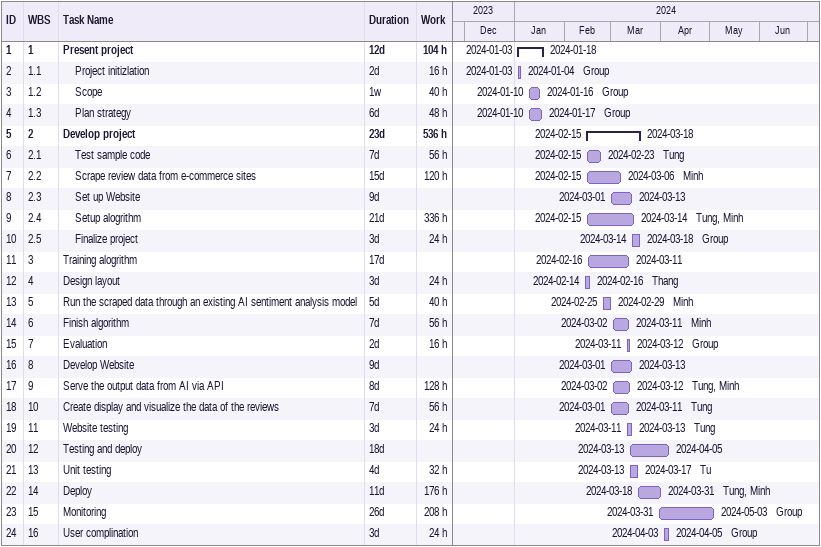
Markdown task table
| ID | WBS | Task | Duration | Start | Finish | Resources | Work (h) |
|---|---|---|---|---|---|---|---|
| 1 | 1 | **Present project** | 12d | 2024-01-03 | 2024-01-18 |  | 104 |
| 2 | 1.1 | Project initizlation | 2d | 2024-01-03 | 2024-01-04 | Group | 16 |
| 3 | 1.2 | Scope | 1w | 2024-01-10 | 2024-01-16 | Group | 40 |
| 4 | 1.3 | Plan strategy | 6d | 2024-01-10 | 2024-01-17 | Group | 48 |
| 5 | 2 | **Develop project** | 23d | 2024-02-15 | 2024-03-18 |  | 536 |
| 6 | 2.1 | Test sample code | 7d | 2024-02-15 | 2024-02-23 | Tung | 56 |
| 7 | 2.2 | Scrape review data from e-commerce sites | 15d | 2024-02-15 | 2024-03-06 | Minh | 120 |
| 8 | 2.3 | Set up Website | 9d | 2024-03-01 | 2024-03-13 |  |  |
| 9 | 2.4 | Setup alogrithm | 21d | 2024-02-15 | 2024-03-14 | Tung, Minh | 336 |
| 10 | 2.5 | Finalize project | 3d | 2024-03-14 | 2024-03-18 | Group | 24 |
| 11 | 3 | Training alogrithm | 17d | 2024-02-16 | 2024-03-11 |  |  |
| 12 | 4 | Design layout | 3d | 2024-02-14 | 2024-02-16 | Thang | 24 |
| 13 | 5 | Run the scraped data through an existing AI sentiment analysis model | 5d | 2024-02-25 | 2024-02-29 | Minh | 40 |
| 14 | 6 | Finish algorithm | 7d | 2024-03-02 | 2024-03-11 | Minh | 56 |
| 15 | 7 | Evaluation | 2d | 2024-03-11 | 2024-03-12 | Group | 16 |
| 16 | 8 | Develop Website | 9d | 2024-03-01 | 2024-03-13 |  |  |
| 17 | 9 | Serve the output data from AI via API | 8d | 2024-03-02 | 2024-03-12 | Tung, Minh | 128 |
| 18 | 10 | Create display and visualize the data of the reviews | 7d | 2024-03-01 | 2024-03-11 | Tung | 56 |
| 19 | 11 | Website testing | 3d | 2024-03-11 | 2024-03-13 | Tung | 24 |
| 20 | 12 | Testing and deploy | 18d | 2024-03-13 | 2024-04-05 |  |  |
| 21 | 13 | Unit testing | 4d | 2024-03-13 | 2024-03-17 | Tu | 32 |
| 22 | 14 | Deploy | 11d | 2024-03-18 | 2024-03-31 | Tung, Minh | 176 |
| 23 | 15 | Monitoring | 26d | 2024-03-31 | 2024-05-03 | Group | 208 |
| 24 | 16 | User complination | 3d | 2024-04-03 | 2024-04-05 | Group | 24 |
